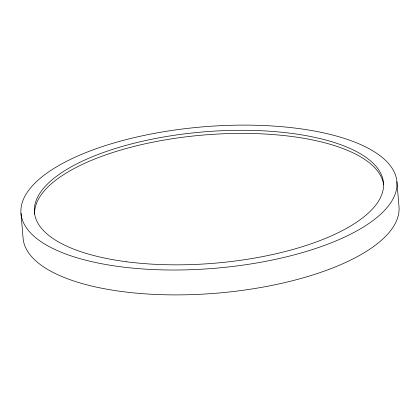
<?xml version="1.0" encoding="UTF-8"?>
<svg xmlns="http://www.w3.org/2000/svg" width="420" height="420" viewBox="0 0 420 420"><rect width="100%" height="100%" fill="white"/><g stroke="black" fill="none" stroke-linecap="round" stroke-linejoin="round"><path stroke-width="0.63" d="M396.911 181.776A188.617 70.964 -4.8 0 1 120.12 266.695A188.617 70.964 -4.8 0 1 109.835 144.212A188.617 70.964 -4.8 0 1 396.911 181.776L399 206.656A188.617 70.964 -4.8 0 1 216.983 293.155A188.617 70.964 -4.8 0 1 23.09 238.224L21 213.344M34.613 214.106A175.145 65.893 -4.8 0 1 203.705 135.009A175.145 65.893 -4.8 0 1 383.612 184.8M126.467 261.755A175.145 65.893 -4.8 0 0 383.486 182.905A175.145 65.893 -4.8 0 0 116.918 148.024A175.145 65.893 -4.8 0 0 126.467 261.755"/></g></svg>
